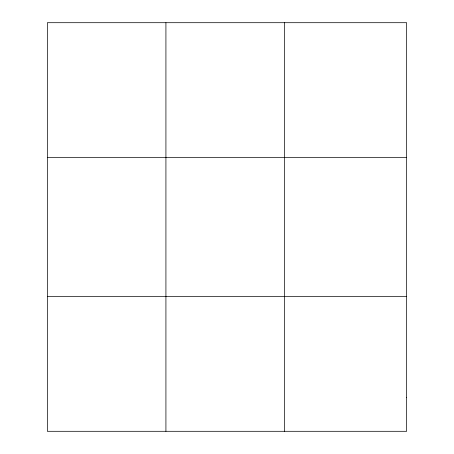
<?xml version="1.0" encoding="UTF-8"?>
<svg xmlns="http://www.w3.org/2000/svg" width="454" height="454" viewBox="0 0 454 454"><rect width="100%" height="100%" fill="white"/><g stroke="black" fill="none" stroke-linecap="round" stroke-linejoin="round"><path stroke-width="0.68" d="M165.92 431.3L165.92 22.7M284.488 431.3L284.488 22.7M47.352 157.538L406.648 157.538M47.352 296.462L406.648 296.462M406.648 397.591L406.648 431.3L47.352 431.3L47.352 22.7L406.648 22.7L406.648 397.591"/></g></svg>
